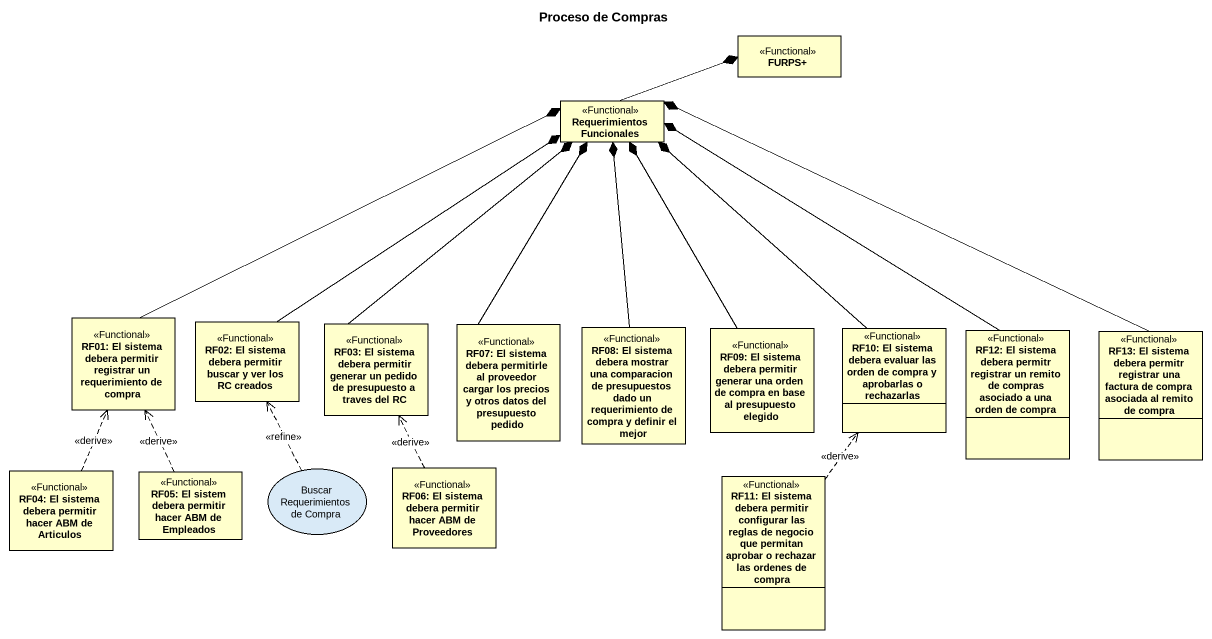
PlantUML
@startuml
title Proceso de Compras
allowmixing
hide circle
hide empty members
class "FURPS+" as FURPS <<Functional>>
class "Requerimientos Funcionales" as Requerimientos_Funcionales <<Functional>>
class "RF01: El sistema debera permitir registrar un requerimiento de compra" as RF01_El_sistema_debera <<Functional>>
class "RF02: El sistema debera permitir buscar y ver los RC creados" as RF02_El_sistema_debera <<Functional>>
class "RF03: El sistema debera permitir generar un pedido de presupuesto a traves del RC" as RF03_El_sistema_debera <<Functional>>
class "RF07: El sistema debera permitirle al proveedor cargar los precios y otros datos del presupuesto pedido" as RF07_El_sistema_debera <<Functional>>
class "RF08: El sistema debera mostrar una comparacion de presupuestos dado un requerimiento de compra y definir el mejor" as RF08_El_sistema_debera <<Functional>>
class "RF09: El sistema debera permitir generar una orden de compra en base al presupuesto elegido" as RF09_El_sistema_debera <<Functional>>
class "RF10: El sistema debera evaluar las orden de compra y aprobarlas o rechazarlas" as RF10_El_sistema_debera <<Functional>>
class "RF12: El sistema debera permitr registrar un remito de compras asociado a una orden de compra" as RF12_El_sistema_debera <<Functional>>
class "RF13: El sistema debera permitr registrar una factura de compra asociada al remito de compra" as RF13_El_sistema_debera <<Functional>>
class "RF06: El sistema debera permitir hacer ABM de Proveedores" as RF06_El_sistema_debera <<Functional>>
class "RF04: El sistema debera permitir hacer ABM de Articulos" as RF04_El_sistema_debera <<Functional>>
class "RF05: El sistem debera permitir hacer ABM de Empleados" as RF05_El_sistem_debera <<Functional>>
usecase "Buscar Requerimientos de Compra" as Buscar_Requerimientos_de
class "RF11: El sistema debera permitir configurar las reglas de negocio que permitan aprobar o rechazar las ordenes de compra" as RF11_El_sistema_debera <<Functional>>
Requerimientos_Funcionales -right-* FURPS
RF01_El_sistema_debera -right-* Requerimientos_Funcionales
RF02_El_sistema_debera -up-* Requerimientos_Funcionales
RF03_El_sistema_debera -up-* Requerimientos_Funcionales
RF07_El_sistema_debera -up-* Requerimientos_Funcionales
RF08_El_sistema_debera -up-* Requerimientos_Funcionales
RF09_El_sistema_debera -up-* Requerimientos_Funcionales
RF10_El_sistema_debera -up-* Requerimientos_Funcionales
RF12_El_sistema_debera -up-* Requerimientos_Funcionales
RF13_El_sistema_debera -left-* Requerimientos_Funcionales
RF06_El_sistema_debera .up.> RF03_El_sistema_debera : <<derive>>
RF04_El_sistema_debera .up.> RF01_El_sistema_debera : <<derive>>
RF05_El_sistem_debera .up.> RF01_El_sistema_debera : <<derive>>
Buscar_Requerimientos_de .up.> RF02_El_sistema_debera : <<refine>>
RF11_El_sistema_debera .up.> RF10_El_sistema_debera : <<derive>>
@enduml
